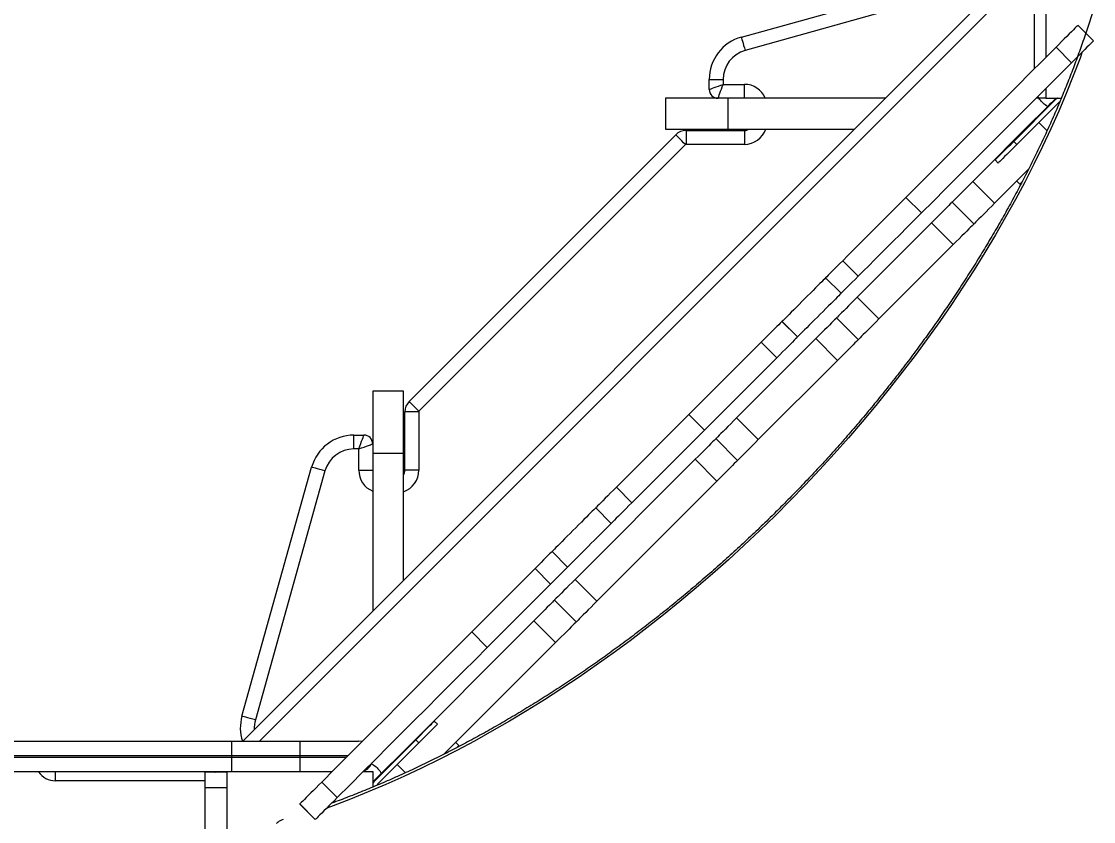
# Model space of a CAD drawing. Header units: millimetres. Extents: x -6332 to 8932, y -6739 to 7096.
# Drawn here: x -2997 to -2264, y 806 to 1353 of the extents above; entities that cross this region are included whole.
import ezdxf

# ---------------------------------------------------------------- set-up
doc = ezdxf.new("R2010")
doc.units = ezdxf.units.MM
for name, color, linetype in [('DIKOM_ОБЪЕКТ', 7, 'Continuous'), ('DIKOM_РАЗМЕР_ЗОНА', 7, 'Continuous'), ('DIKOM_РАЗМЕР_ОБЪЕКТА', 7, 'Continuous')]:
    doc.layers.add(name, color=color, linetype=linetype)
doc.styles.add('style1', font='arial.ttf', dxfattribs={"width": 0.8})
doc.dimstyles.new('1-50', dxfattribs={"dimtxt": 300, "dimasz": 200, "dimexe": 100, "dimexo": 0, "dimgap": 100, "dimtad": 1, "dimtxsty": 'style1', "dimcen": 200, "dimclrd": 7, "dimclre": 7, "dimclrt": 7, "dimadec": 1, "dimazin": 2, "dimtfac": 1, "dimtmove": 0, "dimatfit": 2, "dimfxl": 0, "dimlwd": 25, "dimlwe": 18, "dimarcsym": 0})

# ---------------------------------------------------------------- blocks, each defined once
blk = doc.blocks.new('*D9')
at = {"layer": 'Defpoints', "color": 0, "transparency": 16777216}
for p in [(777.17, 5593.97), (-4228.73, -3389.78), (7301.72, -3389.78)]:
    blk.add_point(p, dxfattribs=at)
at = {"layer": 'DIKOM_РАЗМЕР_ОБЪЕКТА', "color": 7, "lineweight": 18, "transparency": 16777216}
for p, q in [((777.17, 5593.97), (7401.72, 5593.97)), ((-4228.73, -3389.78), (7401.72, -3389.78))]:
    blk.add_line(p, q, dxfattribs=at)
at = {"layer": 'DIKOM_РАЗМЕР_ОБЪЕКТА', "color": 7, "lineweight": 25, "transparency": 16777216}
blk.add_line((7301.72, 5393.97), (7301.72, -3189.78), dxfattribs=at)
at = {"layer": 'DIKOM_РАЗМЕР_ОБЪЕКТА', "color": 7, "transparency": 16777216}
for points in [[(7268.39, 5393.97), (7335.06, 5393.97), (7301.72, 5593.97)], [(7268.39, -3189.78), (7335.06, -3189.78), (7301.72, -3389.78)]]:
    blk.add_solid(points, dxfattribs=at)
at = {"layer": 'DIKOM_РАЗМЕР_ОБЪЕКТА', "color": 7, "transparency": 16777216, "insert": (7048.55, 1153.71), "char_height": 300, "attachment_point": 5, "rotation": 90, "style": 'style1'}
blk.add_mtext('9000', dxfattribs=at)
blk = doc.blocks.new('*D10')
at = {"layer": 'Defpoints', "color": 0, "transparency": 16777216}
for p in [(4034.78, 3636.59), (-4490.85, -1960.46), (4034.78, -5533.39)]:
    blk.add_point(p, dxfattribs=at)
at = {"layer": 'DIKOM_РАЗМЕР_ОБЪЕКТА', "color": 7, "lineweight": 18, "transparency": 16777216}
for p, q in [((4034.78, 3636.59), (4034.78, -5633.39)), ((-4490.85, -1960.46), (-4490.85, -5633.39))]:
    blk.add_line(p, q, dxfattribs=at)
at = {"layer": 'DIKOM_РАЗМЕР_ОБЪЕКТА', "color": 7, "lineweight": 25, "transparency": 16777216}
blk.add_line((-4290.85, -5533.39), (3834.78, -5533.39), dxfattribs=at)
at = {"layer": 'DIKOM_РАЗМЕР_ОБЪЕКТА', "color": 7, "transparency": 16777216}
for points in [[(-4290.85, -5500.05), (-4290.85, -5566.72), (-4490.85, -5533.39)], [(3834.78, -5500.05), (3834.78, -5566.72), (4034.78, -5533.39)]]:
    blk.add_solid(points, dxfattribs=at)
at = {"layer": 'DIKOM_РАЗМЕР_ОБЪЕКТА', "color": 7, "transparency": 16777216, "insert": (308.03, -5280.21), "char_height": 300, "attachment_point": 5, "style": 'style1'}
blk.add_mtext('8500', dxfattribs=at)
blk = doc.blocks.new('*D11')
at = {"layer": 'Defpoints', "color": 0, "transparency": 16777216}
for p in [(1114.35, 7096.35), (-4349.59, -4627.34), (8831.76, -4627.34)]:
    blk.add_point(p, dxfattribs=at)
at = {"layer": 'DIKOM_РАЗМЕР_ЗОНА', "color": 7, "lineweight": 18, "transparency": 16777216}
for p, q in [((1114.35, 7096.35), (8931.76, 7096.35)), ((-4349.59, -4627.34), (8931.76, -4627.34))]:
    blk.add_line(p, q, dxfattribs=at)
at = {"layer": 'DIKOM_РАЗМЕР_ЗОНА', "color": 7, "lineweight": 25, "transparency": 16777216}
blk.add_line((8831.76, 6896.35), (8831.76, -4427.34), dxfattribs=at)
at = {"layer": 'DIKOM_РАЗМЕР_ЗОНА', "color": 7, "transparency": 16777216}
for points in [[(8798.42, 6896.35), (8865.09, 6896.35), (8831.76, 7096.35)], [(8798.42, -4427.34), (8865.09, -4427.34), (8831.76, -4627.34)]]:
    blk.add_solid(points, dxfattribs=at)
at = {"layer": 'DIKOM_РАЗМЕР_ЗОНА', "color": 7, "transparency": 16777216, "insert": (8578.59, 1308.2), "char_height": 300, "attachment_point": 5, "rotation": 90, "style": 'style1'}
blk.add_mtext('11750', dxfattribs=at)
blk = doc.blocks.new('*D12')
at = {"layer": 'Defpoints', "color": 0, "transparency": 16777216}
for p in [(6134.38, 3354.85), (-6332, -2644.93), (6134.38, -6639)]:
    blk.add_point(p, dxfattribs=at)
at = {"layer": 'DIKOM_РАЗМЕР_ЗОНА', "color": 7, "lineweight": 18, "transparency": 16777216}
for p, q in [((6134.38, 3354.85), (6134.38, -6739)), ((-6332, -2644.93), (-6332, -6739))]:
    blk.add_line(p, q, dxfattribs=at)
at = {"layer": 'DIKOM_РАЗМЕР_ЗОНА', "color": 7, "lineweight": 25, "transparency": 16777216}
blk.add_line((-6132, -6639), (5934.38, -6639), dxfattribs=at)
at = {"layer": 'DIKOM_РАЗМЕР_ЗОНА', "color": 7, "transparency": 16777216}
for points in [[(-6132, -6605.67), (-6132, -6672.33), (-6332, -6639)], [(5934.38, -6605.67), (5934.38, -6672.33), (6134.38, -6639)]]:
    blk.add_solid(points, dxfattribs=at)
at = {"layer": 'DIKOM_РАЗМЕР_ЗОНА', "color": 7, "transparency": 16777216, "insert": (-98.81, -6385.83), "char_height": 300, "attachment_point": 5, "style": 'style1'}
blk.add_mtext('12500', dxfattribs=at)

msp = doc.modelspace()

# ---------------------------------------------------------------- linework, layer by layer
at = {"layer": 'DIKOM_ОБЪЕКТ', "color": 7, "linetype": 'Continuous', "lineweight": 15}
for p, q in [((-2296.564, 1400.087), (-2296.564, 1327.991)), ((-2313.4, 1392.909), (-2845.222, 861.087)), ((-2307.743, 1387.252), (-2833.908, 861.087)), ((-2504.653, 1341.822), (-2334.653, 1389.422)), ((-2304.328, 1320.227), (-2304.328, 1385.838)), ((-2332.092, 1380.274), (-2502.092, 1332.674)), ((-2275.812, 1348.743), (-2276.689, 1347.867)), ((-2275.174, 1349.381), (-2275.812, 1348.743)), ((-2274.786, 1349.769), (-2275.174, 1349.381)), ((-2274.655, 1349.9), (-2274.786, 1349.769)), ((-2274.638, 1349.916), (-2274.655, 1349.9)), ((-2264.049, 1339.293), (-2274.655, 1349.9)), ((-2269.277, 1344.556), (-2274.638, 1349.916)), ((-2504.653, 1341.822), (-2504.604, 1341.646)), ((-2504.604, 1341.646), (-2504.458, 1341.126)), ((-2504.458, 1341.126), (-2504.222, 1340.28)), ((-2282.2, 1342.355), (-2283.952, 1340.602)), ((-2280.569, 1343.986), (-2282.2, 1342.355)), ((-2279.089, 1345.466), (-2280.569, 1343.986)), ((-2277.788, 1346.767), (-2279.089, 1345.466)), ((-2276.689, 1347.867), (-2277.788, 1346.767)), ((-2504.222, 1340.28), (-2503.903, 1339.142)), ((-2503.903, 1339.142), (-2503.515, 1337.756)), ((-2503.515, 1337.756), (-2503.072, 1336.175)), ((-2503.072, 1336.175), (-2502.592, 1334.458)), ((-2502.592, 1334.458), (-2502.092, 1332.674)), ((-2289.607, 1334.948), (-2298.414, 1326.141)), ((-2287.69, 1336.865), (-2289.607, 1334.948)), ((-2279.001, 1324.341), (-2289.607, 1334.948)), ((-2285.794, 1338.761), (-2287.69, 1336.865)), ((-2283.952, 1340.602), (-2285.794, 1338.761)), ((-2269.963, 1333.379), (-2271.594, 1331.748)), ((-2268.483, 1334.859), (-2269.963, 1333.379)), ((-2267.181, 1336.161), (-2268.483, 1334.859)), ((-2266.082, 1337.26), (-2267.181, 1336.161)), ((-2265.205, 1338.137), (-2266.082, 1337.26)), ((-2264.567, 1338.775), (-2265.205, 1338.137)), ((-2264.179, 1339.162), (-2264.567, 1338.775)), ((-2264.049, 1339.293), (-2264.179, 1339.162)), ((-2298.414, 1326.141), (-2307.198, 1317.357)), ((-2277.084, 1326.258), (-2279.001, 1324.341)), ((-2273.227, 1327.42), (-2277.814, 1315.379)), ((-2275.187, 1328.155), (-2277.084, 1326.258)), ((-2273.346, 1329.996), (-2275.187, 1328.155)), ((-2271.594, 1331.748), (-2273.346, 1329.996)), ((-2271.67, 1331.672), (-2273.227, 1327.42)), ((-2279.001, 1324.341), (-2287.807, 1315.535)), ((-2526.564, 1306.087), (-2526.564, 1312.933)), ((-2526.564, 1312.933), (-2517.064, 1312.933)), ((-2517.064, 1312.933), (-2517.064, 1309.587)), ((-2307.198, 1317.357), (-2315.953, 1308.602)), ((-2287.807, 1315.535), (-2296.592, 1306.75)), ((-2277.814, 1315.379), (-2282.674, 1303.315)), ((-2526.564, 1306.087), (-2526.42, 1306.14)), ((-2526.42, 1306.14), (-2525.992, 1306.298)), ((-2525.992, 1306.298), (-2525.292, 1306.556)), ((-2525.292, 1306.556), (-2524.342, 1306.906)), ((-2524.342, 1306.906), (-2523.171, 1307.337)), ((-2523.171, 1307.337), (-2521.814, 1307.837)), ((-2521.814, 1307.837), (-2520.314, 1308.39)), ((-2520.314, 1308.39), (-2518.714, 1308.979)), ((-2519.314, 1303.48), (-2518.814, 1304.837)), ((-2518.814, 1304.837), (-2518.262, 1306.337)), ((-2518.714, 1308.979), (-2517.064, 1309.587)), ((-2518.262, 1306.337), (-2517.672, 1307.937)), ((-2517.672, 1307.937), (-2517.064, 1309.587)), ((-2517.064, 1309.587), (-2502.565, 1309.587)), ((-2502.565, 1300.087), (-2502.565, 1309.587)), ((-2315.953, 1308.602), (-2324.671, 1299.884)), ((-2296.592, 1306.75), (-2305.347, 1297.995)), ((-2296.564, 1306.777), (-2296.564, 1300.087)), ((-2556.564, 1300.087), (-2556.564, 1279.087)), ((-2513.88, 1300.087), (-2556.564, 1300.087)), ((-2520.565, 1300.087), (-2520.511, 1300.231)), ((-2520.511, 1300.231), (-2520.353, 1300.66)), ((-2520.353, 1300.66), (-2520.096, 1301.36)), ((-2520.096, 1301.36), (-2519.746, 1302.31)), ((-2519.746, 1302.31), (-2519.314, 1303.48)), ((-2513.88, 1300.087), (-2513.88, 1279.087)), ((-2406.222, 1300.087), (-2513.88, 1300.087)), ((-2324.671, 1299.884), (-2333.344, 1291.211)), ((-2290.319, 1298.881), (-2318.553, 1270.647)), ((-2316.432, 1268.526), (-2288.198, 1296.759)), ((-2305.347, 1297.995), (-2314.064, 1289.278)), ((-2296.564, 1300.087), (-2303.255, 1300.087)), ((-2296.564, 1300.087), (-2286.025, 1300.087)), ((-2293.096, 1296.63), (-2291.886, 1297.841)), ((-2291.886, 1297.841), (-2290.918, 1298.808)), ((-2290.918, 1298.808), (-2290.213, 1299.513)), ((-2290.183, 1299.017), (-2290.319, 1298.881)), ((-2290.213, 1299.513), (-2289.784, 1299.943)), ((-2289.784, 1299.943), (-2289.64, 1300.087)), ((-2289.64, 1300.087), (-2289.283, 1299.73)), ((-2282.674, 1303.315), (-2287.804, 1291.235)), ((-2333.344, 1291.211), (-2341.965, 1282.59)), ((-2301.775, 1287.952), (-2299.803, 1289.924)), ((-2299.803, 1289.924), (-2297.911, 1291.815)), ((-2297.911, 1291.815), (-2296.139, 1293.587)), ((-2296.139, 1293.587), (-2294.523, 1295.203)), ((-2294.523, 1295.203), (-2293.096, 1296.63)), ((-2287.804, 1291.235), (-2293.2, 1279.145)), ((-2341.965, 1282.59), (-2350.526, 1274.029)), ((-2303.788, 1285.938), (-2346.426, 1243.3)), ((-2314.064, 1289.278), (-2322.737, 1280.605)), ((-2303.788, 1285.938), (-2301.775, 1287.952)), ((-2303.525, 1285.675), (-2303.788, 1285.938)), ((-2295.739, 1277.889), (-2301.404, 1283.554)), ((-2731.639, 1093.042), (-2549.493, 1275.158)), ((-2556.564, 1279.087), (-2513.88, 1279.087)), ((-2549.364, 1275.029), (-2549.493, 1275.158)), ((-2548.982, 1274.647), (-2549.364, 1275.029)), ((-2542.423, 1278.087), (-2502.565, 1278.087)), ((-2542.423, 1278.087), (-2542.423, 1268.587)), ((-2513.88, 1279.087), (-2427.222, 1279.087)), ((-2502.565, 1278.087), (-2502.565, 1268.587)), ((-2322.737, 1280.605), (-2331.358, 1271.984)), ((-2293.2, 1279.145), (-2298.86, 1267.053)), ((-2542.776, 1268.44), (-2724.922, 1086.325)), ((-2548.361, 1274.026), (-2548.982, 1274.647)), ((-2547.526, 1273.191), (-2548.361, 1274.026)), ((-2546.508, 1272.172), (-2547.526, 1273.191)), ((-2545.347, 1271.011), (-2546.508, 1272.172)), ((-2544.087, 1269.751), (-2545.347, 1271.011)), ((-2542.776, 1268.44), (-2544.087, 1269.751)), ((-2502.565, 1268.587), (-2542.423, 1268.587)), ((-2350.526, 1274.029), (-2359.021, 1265.534)), ((-2331.358, 1271.984), (-2339.92, 1263.422)), ((-2322.136, 1267.064), (-2320.363, 1268.836)), ((-2320.363, 1268.836), (-2318.553, 1270.647)), ((-2318.553, 1270.647), (-2316.432, 1268.526)), ((-2316.432, 1268.526), (-2318.242, 1266.715)), ((-2359.021, 1265.534), (-2367.442, 1257.113)), ((-2339.92, 1263.422), (-2348.415, 1254.927)), ((-2329.229, 1259.971), (-2328.148, 1261.051)), ((-2328.148, 1261.051), (-2326.871, 1262.329)), ((-2326.871, 1262.329), (-2325.423, 1263.776)), ((-2324.75, 1260.207), (-2326.027, 1258.93)), ((-2325.423, 1263.776), (-2323.834, 1265.366)), ((-2323.302, 1261.655), (-2324.75, 1260.207)), ((-2323.834, 1265.366), (-2322.136, 1267.064)), ((-2321.713, 1263.244), (-2323.302, 1261.655)), ((-2320.015, 1264.942), (-2321.713, 1263.244)), ((-2318.242, 1266.715), (-2320.015, 1264.942)), ((-2298.86, 1267.053), (-2304.78, 1254.966)), ((-2367.442, 1257.113), (-2375.782, 1248.773)), ((-2348.415, 1254.927), (-2356.836, 1246.506)), ((-2331.213, 1257.987), (-2331.093, 1258.107)), ((-2331.213, 1257.987), (-2329.091, 1255.866)), ((-2331.093, 1258.107), (-2330.716, 1258.483)), ((-2330.716, 1258.483), (-2330.091, 1259.109)), ((-2330.091, 1259.109), (-2329.229, 1259.971)), ((-2328.971, 1255.986), (-2329.091, 1255.866)), ((-2328.595, 1256.362), (-2328.971, 1255.986)), ((-2327.969, 1256.988), (-2328.595, 1256.362)), ((-2327.108, 1257.849), (-2327.969, 1256.988)), ((-2326.027, 1258.93), (-2327.108, 1257.849)), ((-2304.78, 1254.966), (-2310.956, 1242.893)), ((-2375.782, 1248.773), (-2384.034, 1240.521)), ((-2356.836, 1246.506), (-2365.175, 1238.166)), ((-2308.398, 1251.63), (-2331.577, 1228.451)), ((-2384.034, 1240.521), (-2392.19, 1232.365)), ((-2365.175, 1238.166), (-2373.427, 1229.914)), ((-2350.41, 1239.317), (-2352.3, 1237.426)), ((-2348.439, 1241.288), (-2350.41, 1239.317)), ((-2346.426, 1243.3), (-2348.439, 1241.288)), ((-2331.577, 1228.451), (-2346.426, 1243.3)), ((-2310.956, 1242.893), (-2317.386, 1230.839)), ((-2316.51, 1243.518), (-2314.388, 1241.397)), ((-2314.257, 1241.528), (-2314.388, 1241.397)), ((-2313.87, 1241.916), (-2314.257, 1241.528)), ((-2313.233, 1242.552), (-2313.87, 1241.916)), ((-2312.881, 1242.905), (-2313.233, 1242.552)), ((-2392.19, 1232.365), (-2397.198, 1227.357)), ((-2381.584, 1221.758), (-2392.19, 1232.365)), ((-2358.321, 1231.405), (-2359.288, 1230.438)), ((-2357.112, 1232.614), (-2358.321, 1231.405)), ((-2355.686, 1234.041), (-2357.112, 1232.614)), ((-2354.071, 1235.655), (-2355.686, 1234.041)), ((-2352.3, 1237.426), (-2354.071, 1235.655)), ((-2317.386, 1230.839), (-2324.064, 1218.812)), ((-2397.198, 1227.357), (-2402.083, 1222.472)), ((-2373.427, 1229.914), (-2381.584, 1221.758)), ((-2365.442, 1224.285), (-2367.057, 1222.67)), ((-2364.015, 1225.711), (-2365.442, 1224.285)), ((-2362.806, 1226.92), (-2364.015, 1225.711)), ((-2361.84, 1227.887), (-2362.806, 1226.92)), ((-2361.135, 1228.591), (-2361.84, 1227.887)), ((-2360.707, 1229.02), (-2361.135, 1228.591)), ((-2360.566, 1229.161), (-2360.707, 1229.02)), ((-2360.422, 1229.305), (-2360.566, 1229.161)), ((-2345.716, 1214.312), (-2360.566, 1229.161)), ((-2359.993, 1229.734), (-2360.422, 1229.305)), ((-2359.288, 1230.438), (-2359.993, 1229.734)), ((-2335.561, 1224.467), (-2337.451, 1222.577)), ((-2333.589, 1226.439), (-2335.561, 1224.467)), ((-2331.577, 1228.451), (-2333.589, 1226.439)), ((-2406.835, 1217.72), (-2411.441, 1213.114)), ((-2402.083, 1222.472), (-2406.835, 1217.72)), ((-2386.591, 1216.751), (-2391.476, 1211.865)), ((-2381.584, 1221.758), (-2386.591, 1216.751)), ((-2372.69, 1217.036), (-2374.703, 1215.024)), ((-2370.718, 1219.008), (-2372.69, 1217.036)), ((-2368.828, 1220.899), (-2370.718, 1219.008)), ((-2367.057, 1222.67), (-2368.828, 1220.899)), ((-2343.472, 1216.556), (-2344.439, 1215.589)), ((-2342.263, 1217.765), (-2343.472, 1216.556)), ((-2340.837, 1219.191), (-2342.263, 1217.765)), ((-2339.222, 1220.806), (-2340.837, 1219.191)), ((-2337.451, 1222.577), (-2339.222, 1220.806)), ((-2324.064, 1218.812), (-2330.987, 1206.819)), ((-2374.703, 1215.024), (-2425.452, 1164.275)), ((-2411.441, 1213.114), (-2415.89, 1208.665)), ((-2391.476, 1211.865), (-2396.228, 1207.114)), ((-2359.853, 1200.174), (-2374.703, 1215.024)), ((-2350.593, 1209.436), (-2352.208, 1207.82)), ((-2349.166, 1210.862), (-2350.593, 1209.436)), ((-2347.957, 1212.071), (-2349.166, 1210.862)), ((-2346.99, 1213.038), (-2347.957, 1212.071)), ((-2346.286, 1213.742), (-2346.99, 1213.038)), ((-2345.857, 1214.17), (-2346.286, 1213.742)), ((-2345.716, 1214.312), (-2345.857, 1214.17)), ((-2345.572, 1214.456), (-2345.716, 1214.312)), ((-2345.144, 1214.884), (-2345.572, 1214.456)), ((-2344.439, 1215.589), (-2345.144, 1214.884)), ((-2420.171, 1204.384), (-2424.273, 1200.282)), ((-2415.89, 1208.665), (-2420.171, 1204.384)), ((-2400.834, 1202.508), (-2405.283, 1198.059)), ((-2396.228, 1207.114), (-2400.834, 1202.508)), ((-2357.841, 1202.187), (-2359.853, 1200.174)), ((-2355.869, 1204.159), (-2357.841, 1202.187)), ((-2353.979, 1206.049), (-2355.869, 1204.159)), ((-2352.208, 1207.82), (-2353.979, 1206.049)), ((-2330.987, 1206.819), (-2338.151, 1194.868)), ((-2428.186, 1196.369), (-2431.9, 1192.655)), ((-2424.273, 1200.282), (-2428.186, 1196.369)), ((-2359.853, 1200.174), (-2410.602, 1149.426)), ((-2405.283, 1198.059), (-2409.564, 1193.778)), ((-2338.151, 1194.868), (-2345.551, 1182.965)), ((-2437.555, 1186.999), (-2439.518, 1185.037)), ((-2435.407, 1189.148), (-2437.555, 1186.999)), ((-2431.9, 1192.655), (-2435.407, 1189.148)), ((-2424.8, 1178.542), (-2435.407, 1189.148)), ((-2413.666, 1189.675), (-2417.579, 1185.762)), ((-2409.564, 1193.778), (-2413.666, 1189.675)), ((-2444.224, 1180.331), (-2445.381, 1179.174)), ((-2442.858, 1181.697), (-2444.224, 1180.331)), ((-2441.287, 1183.268), (-2442.858, 1181.697)), ((-2439.518, 1185.037), (-2441.287, 1183.268)), ((-2421.294, 1182.048), (-2424.8, 1178.542)), ((-2417.579, 1185.762), (-2421.294, 1182.048)), ((-2345.551, 1182.965), (-2353.184, 1171.118)), ((-2452.36, 1172.195), (-2453.937, 1170.618)), ((-2450.945, 1173.609), (-2452.36, 1172.195)), ((-2449.719, 1174.836), (-2450.945, 1173.609)), ((-2448.701, 1175.854), (-2449.719, 1174.836)), ((-2447.909, 1176.646), (-2448.701, 1175.854)), ((-2447.357, 1177.198), (-2447.909, 1176.646)), ((-2447.053, 1177.502), (-2447.357, 1177.198)), ((-2446.325, 1178.23), (-2447.053, 1177.502)), ((-2436.447, 1166.895), (-2447.053, 1177.502)), ((-2445.381, 1179.174), (-2446.325, 1178.23)), ((-2430.681, 1172.661), (-2432.251, 1171.091)), ((-2428.911, 1174.43), (-2430.681, 1172.661)), ((-2426.949, 1176.393), (-2428.911, 1174.43)), ((-2424.8, 1178.542), (-2426.949, 1176.393)), ((-2459.37, 1165.185), (-2461.311, 1163.244)), ((-2457.472, 1167.082), (-2459.37, 1165.185)), ((-2455.651, 1168.904), (-2457.472, 1167.082)), ((-2453.937, 1170.618), (-2455.651, 1168.904)), ((-2438.095, 1165.247), (-2439.112, 1164.229)), ((-2437.303, 1166.039), (-2438.095, 1165.247)), ((-2436.75, 1166.592), (-2437.303, 1166.039)), ((-2436.447, 1166.895), (-2436.75, 1166.592)), ((-2435.719, 1167.623), (-2436.447, 1166.895)), ((-2434.774, 1168.567), (-2435.719, 1167.623)), ((-2433.617, 1169.725), (-2434.774, 1168.567)), ((-2432.251, 1171.091), (-2433.617, 1169.725)), ((-2353.184, 1171.118), (-2361.044, 1159.335)), ((-2465.192, 1159.363), (-2467.065, 1157.489)), ((-2463.263, 1161.292), (-2465.192, 1159.363)), ((-2461.311, 1163.244), (-2463.263, 1161.292)), ((-2445.045, 1158.297), (-2446.866, 1156.476)), ((-2443.33, 1160.011), (-2445.045, 1158.297)), ((-2441.753, 1161.589), (-2443.33, 1160.011)), ((-2440.339, 1163.003), (-2441.753, 1161.589)), ((-2439.112, 1164.229), (-2440.339, 1163.003)), ((-2431.327, 1158.4), (-2433.098, 1156.628)), ((-2429.436, 1160.29), (-2431.327, 1158.4)), ((-2427.464, 1162.262), (-2429.436, 1160.29)), ((-2425.452, 1164.275), (-2427.464, 1162.262)), ((-2410.602, 1149.426), (-2425.452, 1164.275)), ((-2361.044, 1159.335), (-2369.126, 1147.621)), ((-2473.387, 1151.167), (-2474.54, 1150.015)), ((-2472.039, 1152.515), (-2473.387, 1151.167)), ((-2470.519, 1154.037), (-2472.039, 1152.515)), ((-2468.851, 1155.704), (-2470.519, 1154.037)), ((-2467.065, 1157.489), (-2468.851, 1155.704)), ((-2452.656, 1150.685), (-2454.585, 1148.757)), ((-2450.705, 1152.637), (-2452.656, 1150.685)), ((-2448.763, 1154.578), (-2450.705, 1152.637)), ((-2446.866, 1156.476), (-2448.763, 1154.578)), ((-2439.453, 1150.273), (-2439.597, 1150.129)), ((-2439.024, 1150.703), (-2439.453, 1150.273)), ((-2438.318, 1151.409), (-2439.024, 1150.703)), ((-2437.35, 1152.376), (-2438.318, 1151.409)), ((-2436.141, 1153.585), (-2437.35, 1152.376)), ((-2434.714, 1155.013), (-2436.141, 1153.585)), ((-2433.098, 1156.628), (-2434.714, 1155.013)), ((-2480.33, 1144.225), (-2481.757, 1142.798)), ((-2479.12, 1145.435), (-2480.33, 1144.225)), ((-2478.153, 1146.402), (-2479.12, 1145.435)), ((-2477.447, 1147.108), (-2478.153, 1146.402)), ((-2477.018, 1147.537), (-2477.447, 1147.108)), ((-2476.873, 1147.682), (-2477.018, 1147.537)), ((-2476.856, 1147.699), (-2476.873, 1147.682)), ((-2466.267, 1137.075), (-2476.873, 1147.682)), ((-2476.645, 1147.91), (-2476.856, 1147.699)), ((-2466.249, 1137.092), (-2476.856, 1147.699)), ((-2476.183, 1148.372), (-2476.645, 1147.91)), ((-2475.477, 1149.078), (-2476.183, 1148.372)), ((-2474.54, 1150.015), (-2475.477, 1149.078)), ((-2459.912, 1143.43), (-2461.433, 1141.909)), ((-2458.244, 1145.097), (-2459.912, 1143.43)), ((-2456.459, 1146.883), (-2458.244, 1145.097)), ((-2454.585, 1148.757), (-2456.459, 1146.883)), ((-2446.107, 1143.62), (-2447.878, 1141.849)), ((-2444.491, 1145.235), (-2446.107, 1143.62)), ((-2443.064, 1146.662), (-2444.491, 1145.235)), ((-2441.854, 1147.872), (-2443.064, 1146.662)), ((-2440.887, 1148.84), (-2441.854, 1147.872)), ((-2440.181, 1149.545), (-2440.887, 1148.84)), ((-2439.752, 1149.975), (-2440.181, 1149.545)), ((-2439.607, 1150.12), (-2439.752, 1149.975)), ((-2439.597, 1150.129), (-2439.607, 1150.12)), ((-2424.758, 1135.271), (-2439.607, 1150.12)), ((-2424.748, 1135.28), (-2439.597, 1150.129)), ((-2416.478, 1143.55), (-2418.249, 1141.779)), ((-2414.587, 1145.441), (-2416.478, 1143.55)), ((-2412.615, 1147.413), (-2414.587, 1145.441)), ((-2410.602, 1149.426), (-2412.615, 1147.413)), ((-2369.126, 1147.621), (-2377.427, 1135.984)), ((-2453.752, 1135.974), (-2507.907, 1081.82)), ((-2487.034, 1137.52), (-2489.006, 1135.549)), ((-2485.144, 1139.411), (-2487.034, 1137.52)), ((-2483.372, 1141.182), (-2485.144, 1139.411)), ((-2481.757, 1142.798), (-2483.372, 1141.182)), ((-2467.546, 1135.796), (-2468.514, 1134.828)), ((-2466.84, 1136.501), (-2467.546, 1135.796)), ((-2466.411, 1136.931), (-2466.84, 1136.501)), ((-2466.267, 1137.075), (-2466.411, 1136.931)), ((-2466.249, 1137.092), (-2466.267, 1137.075)), ((-2466.038, 1137.303), (-2466.249, 1137.092)), ((-2465.576, 1137.765), (-2466.038, 1137.303)), ((-2464.87, 1138.471), (-2465.576, 1137.765)), ((-2463.933, 1139.409), (-2464.87, 1138.471)), ((-2462.781, 1140.561), (-2463.933, 1139.409)), ((-2461.433, 1141.909), (-2462.781, 1140.561)), ((-2451.74, 1137.987), (-2453.752, 1135.974)), ((-2438.903, 1121.125), (-2453.752, 1135.974)), ((-2449.768, 1139.958), (-2451.74, 1137.987)), ((-2447.878, 1141.849), (-2449.768, 1139.958)), ((-2424.174, 1135.854), (-2424.604, 1135.424)), ((-2423.469, 1136.559), (-2424.174, 1135.854)), ((-2422.501, 1137.527), (-2423.469, 1136.559)), ((-2421.292, 1138.736), (-2422.501, 1137.527)), ((-2419.864, 1140.163), (-2421.292, 1138.736)), ((-2418.249, 1141.779), (-2419.864, 1140.163)), ((-2377.427, 1135.984), (-2385.94, 1124.431)), ((-2491.019, 1133.536), (-2540.516, 1084.039)), ((-2489.006, 1135.549), (-2491.019, 1133.536)), ((-2480.412, 1122.93), (-2491.019, 1133.536)), ((-2474.537, 1128.805), (-2476.428, 1126.914)), ((-2472.766, 1130.576), (-2474.537, 1128.805)), ((-2471.15, 1132.192), (-2472.766, 1130.576)), ((-2469.723, 1133.618), (-2471.15, 1132.192)), ((-2468.514, 1134.828), (-2469.723, 1133.618)), ((-2431.257, 1128.77), (-2433.028, 1126.999)), ((-2429.642, 1130.386), (-2431.257, 1128.77)), ((-2428.215, 1131.813), (-2429.642, 1130.386)), ((-2427.005, 1133.023), (-2428.215, 1131.813)), ((-2426.038, 1133.99), (-2427.005, 1133.023)), ((-2425.332, 1134.696), (-2426.038, 1133.99)), ((-2424.902, 1135.126), (-2425.332, 1134.696)), ((-2424.758, 1135.271), (-2424.902, 1135.126)), ((-2424.748, 1135.28), (-2424.758, 1135.271)), ((-2424.604, 1135.424), (-2424.748, 1135.28)), ((-2480.412, 1122.93), (-2529.91, 1073.432)), ((-2438.903, 1121.125), (-2493.057, 1066.97)), ((-2478.4, 1124.942), (-2480.412, 1122.93)), ((-2476.428, 1126.914), (-2478.4, 1124.942)), ((-2436.891, 1123.138), (-2438.903, 1121.125)), ((-2434.919, 1125.109), (-2436.891, 1123.138)), ((-2433.028, 1126.999), (-2434.919, 1125.109)), ((-2385.94, 1124.431), (-2394.662, 1112.969)), ((-2394.662, 1112.969), (-2403.586, 1101.605)), ((-2735.568, 1100.088), (-2756.568, 1100.088)), ((-2756.568, 1100.088), (-2756.568, 1057.403)), ((-2735.568, 1057.403), (-2735.568, 1100.088)), ((-2403.586, 1101.605), (-2412.707, 1090.345)), ((-2731.509, 1092.914), (-2731.639, 1093.042)), ((-2731.127, 1092.531), (-2731.509, 1092.914)), ((-2730.507, 1091.91), (-2731.127, 1092.531)), ((-2729.671, 1091.075), (-2730.507, 1091.91)), ((-2725.068, 1085.971), (-2734.568, 1085.971)), ((-2734.568, 1046.087), (-2734.568, 1085.971)), ((-2728.653, 1090.057), (-2729.671, 1091.075)), ((-2727.492, 1088.895), (-2728.653, 1090.057)), ((-2726.232, 1087.635), (-2727.492, 1088.895)), ((-2724.922, 1086.325), (-2726.232, 1087.635)), ((-2725.068, 1085.971), (-2725.068, 1046.087)), ((-2412.707, 1090.345), (-2422.019, 1079.197)), ((-2540.516, 1084.039), (-2590.014, 1034.541)), ((-2529.91, 1073.432), (-2540.516, 1084.039)), ((-2511.89, 1077.836), (-2513.78, 1075.946)), ((-2509.919, 1079.807), (-2511.89, 1077.836)), ((-2507.907, 1081.82), (-2509.919, 1079.807)), ((-2493.057, 1066.97), (-2507.907, 1081.82)), ((-2422.019, 1079.197), (-2431.518, 1068.167)), ((-2769.414, 1060.587), (-2769.414, 1070.087)), ((-2769.414, 1070.087), (-2762.568, 1070.087)), ((-2762.834, 1069.364), (-2762.635, 1069.905)), ((-2762.635, 1069.905), (-2762.568, 1070.087)), ((-2529.91, 1073.432), (-2579.407, 1023.934)), ((-2519.801, 1069.926), (-2520.768, 1068.959)), ((-2518.592, 1071.135), (-2519.801, 1069.926)), ((-2517.165, 1072.561), (-2518.592, 1071.135)), ((-2515.551, 1074.176), (-2517.165, 1072.561)), ((-2513.78, 1075.946), (-2515.551, 1074.176)), ((-2766.068, 1060.587), (-2765.385, 1062.441)), ((-2765.385, 1062.441), (-2764.729, 1064.223)), ((-2764.729, 1064.223), (-2764.124, 1065.866)), ((-2764.124, 1065.866), (-2763.593, 1067.305)), ((-2763.593, 1067.305), (-2763.158, 1068.486)), ((-2763.158, 1068.486), (-2762.834, 1069.364)), ((-2762.433, 1061.927), (-2760.79, 1062.532)), ((-2760.79, 1062.532), (-2759.351, 1063.062)), ((-2759.351, 1063.062), (-2758.169, 1063.498)), ((-2758.169, 1063.498), (-2757.291, 1063.821)), ((-2757.291, 1063.821), (-2756.751, 1064.02)), ((-2756.751, 1064.02), (-2756.568, 1064.087)), ((-2526.925, 1062.801), (-2528.54, 1061.187)), ((-2525.499, 1064.228), (-2526.925, 1062.801)), ((-2524.29, 1065.436), (-2525.499, 1064.228)), ((-2523.323, 1066.403), (-2524.29, 1065.436)), ((-2522.618, 1067.109), (-2523.323, 1066.403)), ((-2522.189, 1067.537), (-2522.618, 1067.109)), ((-2522.046, 1067.68), (-2522.189, 1067.537)), ((-2521.902, 1067.824), (-2522.046, 1067.68)), ((-2507.197, 1052.831), (-2522.046, 1067.68)), ((-2521.473, 1068.254), (-2521.902, 1067.824)), ((-2520.768, 1068.959), (-2521.473, 1068.254)), ((-2497.041, 1062.987), (-2498.931, 1061.097)), ((-2495.07, 1064.958), (-2497.041, 1062.987)), ((-2493.057, 1066.97), (-2495.07, 1064.958)), ((-2431.518, 1068.167), (-2441.198, 1057.262)), ((-2766.068, 1060.587), (-2769.414, 1060.587)), ((-2766.068, 1060.587), (-2764.215, 1061.27)), ((-2766.068, 1046.087), (-2766.068, 1060.587)), ((-2764.215, 1061.27), (-2762.433, 1061.927)), ((-2735.568, 1057.403), (-2756.568, 1057.403)), ((-2756.568, 1057.403), (-2756.568, 949.74)), ((-2735.568, 970.74), (-2735.568, 1057.403)), ((-2534.171, 1055.555), (-2536.183, 1053.543)), ((-2532.2, 1057.527), (-2534.171, 1055.555)), ((-2530.31, 1059.416), (-2532.2, 1057.527)), ((-2528.54, 1061.187), (-2530.31, 1059.416)), ((-2504.951, 1055.077), (-2505.918, 1054.11)), ((-2503.743, 1056.285), (-2504.951, 1055.077)), ((-2502.316, 1057.712), (-2503.743, 1056.285)), ((-2500.701, 1059.327), (-2502.316, 1057.712)), ((-2498.931, 1061.097), (-2500.701, 1059.327)), ((-2441.198, 1057.262), (-2451.052, 1046.487)), ((-2845.903, 878.176), (-2798.303, 1048.176)), ((-2798.127, 1048.127), (-2798.303, 1048.176)), ((-2797.607, 1047.981), (-2798.127, 1048.127)), ((-2796.761, 1047.745), (-2797.607, 1047.981)), ((-2795.624, 1047.426), (-2796.761, 1047.745)), ((-2536.183, 1053.543), (-2618.225, 971.501)), ((-2521.334, 1038.694), (-2536.183, 1053.543)), ((-2512.076, 1047.952), (-2513.69, 1046.338)), ((-2510.649, 1049.378), (-2512.076, 1047.952)), ((-2509.441, 1050.587), (-2510.649, 1049.378)), ((-2508.474, 1051.554), (-2509.441, 1050.587)), ((-2507.769, 1052.259), (-2508.474, 1051.554)), ((-2507.34, 1052.688), (-2507.769, 1052.259)), ((-2507.197, 1052.831), (-2507.34, 1052.688)), ((-2507.053, 1052.975), (-2507.197, 1052.831)), ((-2506.623, 1053.404), (-2507.053, 1052.975)), ((-2505.918, 1054.11), (-2506.623, 1053.404)), ((-2789.155, 1045.615), (-2836.755, 875.615)), ((-2794.237, 1047.038), (-2795.624, 1047.426)), ((-2792.656, 1046.595), (-2794.237, 1047.038)), ((-2790.94, 1046.114), (-2792.656, 1046.595)), ((-2789.155, 1045.615), (-2790.94, 1046.114)), ((-2766.068, 1046.087), (-2756.568, 1046.087)), ((-2725.068, 1046.087), (-2734.568, 1046.087)), ((-2519.322, 1040.706), (-2521.334, 1038.694)), ((-2517.351, 1042.677), (-2519.322, 1040.706)), ((-2515.461, 1044.567), (-2517.351, 1042.677)), ((-2513.69, 1046.338), (-2515.461, 1044.567)), ((-2451.052, 1046.487), (-2461.074, 1035.851)), ((-2521.334, 1038.694), (-2603.376, 956.652)), ((-2590.014, 1034.541), (-2592.026, 1032.528)), ((-2579.407, 1023.934), (-2590.014, 1034.541)), ((-2461.074, 1035.851), (-2471.26, 1025.358)), ((-2597.66, 1026.895), (-2599.276, 1025.279)), ((-2595.889, 1028.666), (-2597.66, 1026.895)), ((-2593.998, 1030.557), (-2595.889, 1028.666)), ((-2592.026, 1032.528), (-2593.998, 1030.557)), ((-2605.556, 1018.999), (-2606.493, 1018.062)), ((-2604.85, 1019.705), (-2605.556, 1018.999)), ((-2604.388, 1020.167), (-2604.85, 1019.705)), ((-2604.177, 1020.378), (-2604.388, 1020.167)), ((-2604.159, 1020.396), (-2604.177, 1020.378)), ((-2593.57, 1009.772), (-2604.177, 1020.378)), ((-2604.015, 1020.54), (-2604.159, 1020.396)), ((-2593.553, 1009.789), (-2604.159, 1020.396)), ((-2603.586, 1020.969), (-2604.015, 1020.54)), ((-2602.88, 1021.675), (-2603.586, 1020.969)), ((-2601.913, 1022.643), (-2602.88, 1021.675)), ((-2600.703, 1023.852), (-2601.913, 1022.643)), ((-2599.276, 1025.279), (-2600.703, 1023.852)), ((-2583.392, 1019.95), (-2585.282, 1018.059)), ((-2581.42, 1021.922), (-2583.392, 1019.95)), ((-2579.407, 1023.934), (-2581.42, 1021.922)), ((-2471.26, 1025.358), (-2481.602, 1015.017)), ((-2612.182, 1012.373), (-2613.967, 1010.588)), ((-2610.514, 1014.041), (-2612.182, 1012.373)), ((-2608.993, 1015.562), (-2610.514, 1014.041)), ((-2607.645, 1016.91), (-2608.993, 1015.562)), ((-2606.493, 1018.062), (-2607.645, 1016.91)), ((-2592.273, 1011.068), (-2592.979, 1010.363)), ((-2591.306, 1012.036), (-2592.273, 1011.068)), ((-2590.096, 1013.246), (-2591.306, 1012.036)), ((-2588.669, 1014.673), (-2590.096, 1013.246)), ((-2587.054, 1016.288), (-2588.669, 1014.673)), ((-2585.282, 1018.059), (-2587.054, 1016.288)), ((-2481.602, 1015.017), (-2492.094, 1004.831)), ((-2619.721, 1004.833), (-2621.663, 1002.892)), ((-2617.77, 1006.785), (-2619.721, 1004.833)), ((-2615.841, 1008.714), (-2617.77, 1006.785)), ((-2613.967, 1010.588), (-2615.841, 1008.714)), ((-2598.387, 1004.955), (-2599.908, 1003.434)), ((-2597.039, 1006.303), (-2598.387, 1004.955)), ((-2595.886, 1007.455), (-2597.039, 1006.303)), ((-2594.949, 1008.393), (-2595.886, 1007.455)), ((-2594.243, 1009.099), (-2594.949, 1008.393)), ((-2593.781, 1009.561), (-2594.243, 1009.099)), ((-2593.57, 1009.772), (-2593.781, 1009.561)), ((-2593.553, 1009.789), (-2593.57, 1009.772)), ((-2593.408, 1009.934), (-2593.553, 1009.789)), ((-2592.979, 1010.363), (-2593.408, 1009.934)), ((-2492.094, 1004.831), (-2502.731, 994.808)), ((-2627.096, 997.459), (-2628.673, 995.882)), ((-2625.381, 999.174), (-2627.096, 997.459)), ((-2623.56, 1000.995), (-2625.381, 999.174)), ((-2621.663, 1002.892), (-2623.56, 1000.995)), ((-2605.234, 998.108), (-2607.163, 996.179)), ((-2603.361, 999.981), (-2605.234, 998.108)), ((-2601.575, 1001.767), (-2603.361, 999.981)), ((-2599.908, 1003.434), (-2601.575, 1001.767)), ((-2634.707, 989.848), (-2635.652, 988.904)), ((-2633.979, 990.576), (-2634.707, 989.848)), ((-2633.676, 990.879), (-2633.979, 990.576)), ((-2623.373, 979.969), (-2633.979, 990.576)), ((-2633.123, 991.432), (-2633.676, 990.879)), ((-2632.331, 992.223), (-2633.123, 991.432)), ((-2631.314, 993.241), (-2632.331, 992.223)), ((-2630.087, 994.468), (-2631.314, 993.241)), ((-2628.673, 995.882), (-2630.087, 994.468)), ((-2612.954, 990.388), (-2614.775, 988.567)), ((-2611.056, 992.286), (-2612.954, 990.388)), ((-2609.115, 994.227), (-2611.056, 992.286)), ((-2607.163, 996.179), (-2609.115, 994.227)), ((-2502.731, 994.808), (-2513.505, 984.954)), ((-2641.515, 983.04), (-2643.477, 981.078)), ((-2639.745, 984.809), (-2641.515, 983.04)), ((-2638.175, 986.38), (-2639.745, 984.809)), ((-2636.809, 987.746), (-2638.175, 986.38)), ((-2635.652, 988.904), (-2636.809, 987.746)), ((-2620.707, 982.635), (-2621.725, 981.617)), ((-2619.481, 983.861), (-2620.707, 982.635)), ((-2618.067, 985.275), (-2619.481, 983.861)), ((-2616.489, 986.853), (-2618.067, 985.275)), ((-2614.775, 988.567), (-2616.489, 986.853)), ((-2513.505, 984.954), (-2524.41, 975.275)), ((-2649.132, 975.423), (-2652.847, 971.708)), ((-2645.626, 978.929), (-2649.132, 975.423)), ((-2643.477, 981.078), (-2645.626, 978.929)), ((-2635.019, 968.322), (-2645.626, 978.929)), ((-2627.568, 975.773), (-2629.139, 974.203)), ((-2626.202, 977.14), (-2627.568, 975.773)), ((-2625.045, 978.297), (-2626.202, 977.14)), ((-2624.101, 979.241), (-2625.045, 978.297)), ((-2623.373, 979.969), (-2624.101, 979.241)), ((-2623.069, 980.273), (-2623.373, 979.969)), ((-2622.517, 980.825), (-2623.069, 980.273)), ((-2621.725, 981.617), (-2622.517, 980.825)), ((-2524.41, 975.275), (-2535.44, 965.776)), ((-2656.76, 967.795), (-2660.862, 963.693)), ((-2652.847, 971.708), (-2656.76, 967.795)), ((-2635.019, 968.322), (-2638.526, 964.816)), ((-2632.871, 970.471), (-2635.019, 968.322)), ((-2630.908, 972.434), (-2632.871, 970.471)), ((-2629.139, 974.203), (-2630.908, 972.434)), ((-2622.21, 967.516), (-2624.1, 965.626)), ((-2620.238, 969.488), (-2622.21, 967.516)), ((-2618.225, 971.501), (-2620.238, 969.488)), ((-2603.376, 956.652), (-2618.225, 971.501)), ((-2660.862, 963.693), (-2665.143, 959.412)), ((-2642.24, 961.102), (-2646.153, 957.189)), ((-2638.526, 964.816), (-2642.24, 961.102)), ((-2628.913, 960.814), (-2630.121, 959.605)), ((-2627.486, 962.24), (-2628.913, 960.814)), ((-2625.871, 963.855), (-2627.486, 962.24)), ((-2624.1, 965.626), (-2625.871, 963.855)), ((-2535.44, 965.776), (-2546.589, 956.463)), ((-2669.592, 954.963), (-2674.198, 950.357)), ((-2665.143, 959.412), (-2669.592, 954.963)), ((-2650.255, 953.086), (-2654.536, 948.806)), ((-2646.153, 957.189), (-2650.255, 953.086)), ((-2637.245, 952.481), (-2638.86, 950.867)), ((-2635.819, 953.908), (-2637.245, 952.481)), ((-2634.61, 955.116), (-2635.819, 953.908)), ((-2633.643, 956.083), (-2634.61, 955.116)), ((-2632.938, 956.788), (-2633.643, 956.083)), ((-2632.509, 957.218), (-2632.938, 956.788)), ((-2632.365, 957.361), (-2632.509, 957.218)), ((-2632.221, 957.505), (-2632.365, 957.361)), ((-2617.516, 942.512), (-2632.365, 957.361)), ((-2631.793, 957.933), (-2632.221, 957.505)), ((-2631.088, 958.638), (-2631.793, 957.933)), ((-2630.121, 959.605), (-2631.088, 958.638)), ((-2607.36, 952.667), (-2609.251, 950.777)), ((-2605.389, 954.639), (-2607.36, 952.667)), ((-2603.376, 956.652), (-2605.389, 954.639)), ((-2546.589, 956.463), (-2557.848, 947.342)), ((-2678.95, 945.605), (-2683.835, 940.72)), ((-2674.198, 950.357), (-2678.95, 945.605)), ((-2654.536, 948.806), (-2658.985, 944.356)), ((-2644.491, 945.236), (-2646.503, 943.224)), ((-2642.52, 947.207), (-2644.491, 945.236)), ((-2640.63, 949.096), (-2642.52, 947.207)), ((-2638.86, 950.867), (-2640.63, 949.096)), ((-2614.063, 945.964), (-2615.272, 944.756)), ((-2612.637, 947.391), (-2614.063, 945.964)), ((-2611.022, 949.006), (-2612.637, 947.391)), ((-2609.251, 950.777), (-2611.022, 949.006)), ((-2557.848, 947.342), (-2569.212, 938.418)), ((-2646.503, 943.224), (-2742.201, 847.526)), ((-2683.835, 940.72), (-2688.842, 935.713)), ((-2663.591, 939.75), (-2668.343, 934.999)), ((-2658.985, 944.356), (-2663.591, 939.75)), ((-2631.654, 928.374), (-2646.503, 943.224)), ((-2620.97, 939.058), (-2622.396, 937.632)), ((-2619.761, 940.267), (-2620.97, 939.058)), ((-2618.794, 941.234), (-2619.761, 940.267)), ((-2618.089, 941.939), (-2618.794, 941.234)), ((-2617.66, 942.369), (-2618.089, 941.939)), ((-2617.516, 942.512), (-2617.66, 942.369)), ((-2617.372, 942.656), (-2617.516, 942.512)), ((-2616.944, 943.084), (-2617.372, 942.656)), ((-2616.239, 943.789), (-2616.944, 943.084)), ((-2615.272, 944.756), (-2616.239, 943.789)), ((-2569.212, 938.418), (-2580.674, 929.697)), ((-2688.842, 935.713), (-2696.999, 927.556)), ((-2678.236, 925.106), (-2688.842, 935.713)), ((-2668.343, 934.999), (-2673.229, 930.113)), ((-2627.67, 932.357), (-2629.641, 930.387)), ((-2625.781, 934.247), (-2627.67, 932.357)), ((-2624.011, 936.018), (-2625.781, 934.247)), ((-2622.396, 937.632), (-2624.011, 936.018)), ((-2631.654, 928.374), (-2707.863, 852.165)), ((-2696.999, 927.556), (-2705.251, 919.304)), ((-2678.236, 925.106), (-2686.392, 916.95)), ((-2673.229, 930.113), (-2678.236, 925.106)), ((-2629.641, 930.387), (-2631.654, 928.374)), ((-2580.674, 929.697), (-2592.227, 921.184)), ((-2705.251, 919.304), (-2713.59, 910.965)), ((-2686.392, 916.95), (-2694.644, 908.698)), ((-2592.227, 921.184), (-2603.864, 912.883)), ((-2713.59, 910.965), (-2722.012, 902.544)), ((-2694.644, 908.698), (-2702.984, 900.358)), ((-2603.864, 912.883), (-2615.578, 904.8)), ((-2722.012, 902.544), (-2730.506, 894.049)), ((-2615.578, 904.8), (-2627.362, 896.94)), ((-2730.506, 894.049), (-2739.068, 885.487)), ((-2702.984, 900.358), (-2711.405, 891.937)), ((-2627.362, 896.94), (-2639.209, 889.308)), ((-2711.405, 891.937), (-2719.9, 883.442)), ((-2639.209, 889.308), (-2651.111, 881.908)), ((-2739.068, 885.487), (-2747.689, 876.866)), ((-2719.9, 883.442), (-2728.461, 874.88)), ((-2651.111, 881.908), (-2663.062, 874.743)), ((-2845.727, 878.127), (-2845.903, 878.176)), ((-2845.207, 877.981), (-2845.727, 878.127)), ((-2844.361, 877.745), (-2845.207, 877.981)), ((-2843.224, 877.426), (-2844.361, 877.745)), ((-2841.837, 877.038), (-2843.224, 877.426)), ((-2840.256, 876.595), (-2841.837, 877.038)), ((-2838.54, 876.114), (-2840.256, 876.595)), ((-2836.755, 875.615), (-2838.54, 876.114)), ((-2747.689, 876.866), (-2756.362, 868.193)), ((-2728.461, 874.88), (-2737.082, 866.26)), ((-2717.529, 871.671), (-2716.448, 872.751)), ((-2716.448, 872.751), (-2715.587, 873.613)), ((-2715.587, 873.613), (-2714.961, 874.239)), ((-2714.961, 874.239), (-2714.585, 874.615)), ((-2714.585, 874.615), (-2714.465, 874.735)), ((-2712.343, 872.613), (-2714.465, 874.735)), ((-2712.84, 872.117), (-2713.465, 871.491)), ((-2712.463, 872.494), (-2712.84, 872.117)), ((-2712.343, 872.613), (-2712.463, 872.494)), ((-2663.062, 874.743), (-2675.055, 867.82)), ((-2756.362, 868.193), (-2765.079, 859.476)), ((-2737.082, 866.26), (-2745.755, 857.586)), ((-2725.314, 863.886), (-2723.541, 865.658)), ((-2723.541, 865.658), (-2721.843, 867.356)), ((-2721.843, 867.356), (-2720.254, 868.946)), ((-2719.722, 865.235), (-2721.42, 863.537)), ((-2720.254, 868.946), (-2718.806, 870.393)), ((-2718.133, 866.824), (-2719.722, 865.235)), ((-2718.806, 870.393), (-2717.529, 871.671)), ((-2716.685, 868.272), (-2718.133, 866.824)), ((-2715.408, 869.549), (-2716.685, 868.272)), ((-2714.327, 870.63), (-2715.408, 869.549)), ((-2713.465, 871.491), (-2714.327, 870.63)), ((-2675.055, 867.82), (-2687.082, 861.142)), ((-3321.629, 861.087), (-2853.04, 861.087)), ((-2853.04, 861.087), (-2806.33, 861.087)), ((-2853.04, 861.087), (-2853.04, 851.087)), ((-2806.33, 861.087), (-2806.33, 851.087)), ((-2806.33, 861.087), (-2766.33, 861.087)), ((-2765.079, 859.476), (-2773.834, 850.721)), ((-2764.379, 860.895), (-2766.33, 861.087)), ((-2763.795, 860.76), (-2764.379, 860.895)), ((-2755.358, 833.841), (-2727.124, 862.075)), ((-2745.755, 857.586), (-2754.473, 848.869)), ((-2725.003, 859.954), (-2753.237, 831.72)), ((-2727.124, 862.075), (-2725.314, 863.886)), ((-2725.003, 859.954), (-2727.124, 862.075)), ((-2723.192, 861.764), (-2725.003, 859.954)), ((-2721.42, 863.537), (-2723.192, 861.764)), ((-2699.762, 860.266), (-2697.64, 858.145)), ((-2687.082, 861.142), (-2699.136, 854.713)), ((-2698.159, 857.626), (-2698.795, 856.99)), ((-2697.771, 858.014), (-2698.159, 857.626)), ((-2697.64, 858.145), (-2697.771, 858.014)), ((-2853.04, 851.087), (-3331.192, 851.087)), ((-3331.192, 850.087), (-2853.04, 850.087)), ((-2806.33, 851.087), (-2853.04, 851.087)), ((-2853.04, 851.087), (-2853.04, 850.087)), ((-2853.04, 850.087), (-2853.04, 840.087)), ((-2853.04, 850.087), (-2806.33, 850.087)), ((-2806.33, 851.087), (-2806.33, 850.087)), ((-2773.468, 851.087), (-2806.33, 851.087)), ((-2806.33, 850.087), (-2806.33, 840.087)), ((-2806.33, 850.087), (-2774.468, 850.087)), ((-2773.834, 850.721), (-2782.619, 841.936)), ((-2699.136, 854.713), (-2711.21, 848.537)), ((-2698.795, 856.99), (-2699.059, 856.727)), ((-2754.473, 848.869), (-2763.228, 840.114)), ((-2748.071, 841.655), (-2746.182, 843.544)), ((-2746.182, 843.544), (-2744.212, 845.514)), ((-2744.212, 845.514), (-2742.201, 847.526)), ((-2742.201, 847.526), (-2741.937, 847.262)), ((-2739.816, 845.141), (-2734.168, 839.493)), ((-2723.296, 842.617), (-2735.388, 836.957)), ((-2711.21, 848.537), (-2723.296, 842.617)), ((-2856.33, 840.087), (-3321.629, 840.087)), ((-2973.33, 834.087), (-2973.33, 840.087)), ((-2856.33, 839.852), (-2871.33, 839.852)), ((-2871.33, 839.852), (-2871.33, 829.264)), ((-2866.33, 839.852), (-2866.33, 840.087)), ((-2866.33, 840.087), (-2864.379, 839.895)), ((-2864.379, 839.895), (-2864.178, 839.852)), ((-2784.468, 840.087), (-2856.33, 840.087)), ((-2856.33, 840.087), (-2856.33, 839.852)), ((-2856.33, 839.852), (-2856.33, 829.264)), ((-2782.619, 841.936), (-2791.426, 833.129)), ((-2763.228, 840.114), (-2772.012, 831.329)), ((-2756.33, 840.087), (-2763.255, 840.087)), ((-2756.33, 829.8), (-2756.33, 840.087)), ((-2755.054, 834.673), (-2754.088, 835.639)), ((-2754.088, 835.639), (-2752.88, 836.847)), ((-2752.88, 836.847), (-2751.454, 838.272)), ((-2751.454, 838.272), (-2749.841, 839.886)), ((-2749.841, 839.886), (-2748.071, 841.655)), ((-2735.388, 836.957), (-2747.478, 831.56)), ((-2871.33, 834.087), (-2973.33, 834.087)), ((-2856.33, 829.264), (-2871.33, 829.264)), ((-2871.33, 829.264), (-2871.33, 660.102)), ((-2856.33, 829.264), (-2856.33, 660.102)), ((-2795.239, 829.316), (-2797.08, 827.475)), ((-2793.342, 831.213), (-2795.239, 829.316)), ((-2791.426, 833.129), (-2793.342, 831.213)), ((-2780.819, 822.523), (-2791.426, 833.129)), ((-2772.012, 831.329), (-2780.819, 822.523)), ((-2747.478, 831.56), (-2759.558, 826.43)), ((-2756.33, 833.396), (-2756.186, 833.54)), ((-2756.02, 833.086), (-2756.33, 833.396)), ((-2756.186, 833.54), (-2755.758, 833.969)), ((-2755.758, 833.969), (-2755.054, 834.673)), ((-2755.358, 833.841), (-2755.494, 833.705)), ((-2803.245, 821.31), (-2804.344, 820.211)), ((-2801.943, 822.611), (-2803.245, 821.31)), ((-2800.464, 824.091), (-2801.943, 822.611)), ((-2798.832, 825.723), (-2800.464, 824.091)), ((-2797.08, 827.475), (-2798.832, 825.723)), ((-2782.736, 820.606), (-2784.632, 818.709)), ((-2771.623, 821.57), (-2783.663, 816.983)), ((-2780.819, 822.523), (-2782.736, 820.606)), ((-2759.558, 826.43), (-2771.623, 821.57)), ((-2806.377, 818.178), (-2806.394, 818.161)), ((-2801.166, 812.933), (-2806.394, 818.161)), ((-2806.247, 818.308), (-2806.377, 818.178)), ((-2795.771, 807.571), (-2806.377, 818.178)), ((-2805.859, 818.696), (-2806.247, 818.308)), ((-2805.221, 819.334), (-2805.859, 818.696)), ((-2804.344, 820.211), (-2805.221, 819.334)), ((-2789.857, 813.485), (-2791.337, 812.005)), ((-2788.226, 815.116), (-2789.857, 813.485)), ((-2786.474, 816.868), (-2788.226, 815.116)), ((-2783.663, 816.983), (-2787.915, 815.426)), ((-2784.632, 818.709), (-2786.474, 816.868)), ((-2795.64, 807.702), (-2795.771, 807.571)), ((-2795.252, 808.089), (-2795.64, 807.702)), ((-2794.614, 808.727), (-2795.252, 808.089)), ((-2793.738, 809.604), (-2794.614, 808.727)), ((-2792.638, 810.703), (-2793.738, 809.604)), ((-2791.337, 812.005), (-2792.638, 810.703))]:
    msp.add_line(p, q, dxfattribs=at)
for centre, radius, start, end in [((-2496.564, 1312.933), 30, 105.642246, 180), ((-2496.564, 1312.933), 20.5, 105.642246, 180), ((-2520.564, 1306.087), 6, 180, 270), ((-2502.564, 1294.087), 15.5, 22.773996, 90), ((-2286.783, 1295.344), 5.001, 108.49044, 134.997766), ((-2286.643, 1295.476), 5.007, 112.922456, 134.99144), ((-2286.782, 1295.342), 2.004, 103.102507, 134.973539), ((-2542.423, 1268.087), 10, 90, 134.995367), ((-2502.564, 1284.087), 6, 270, 303.55731), ((-2502.564, 1284.087), 15.5, 270, 341.180937), ((-2542.423, 1268.087), 0.5, 90, 134.995367), ((-2724.568, 1085.971), 10, 134.995367, 180), ((-2724.568, 1085.971), 0.5, 134.995367, 180), ((-2769.414, 1040.087), 30, 90, 164.357754), ((-2762.568, 1064.087), 6, 0, 90), ((-2769.414, 1040.087), 20.5, 90, 164.357754), ((-2750.568, 1046.087), 15.5, 180, 247.226004), ((-2740.568, 1046.087), 6, 326.44269, 0), ((-2740.568, 1046.087), 15.5, 288.819063, 0), ((-2817.014, 870.087), 30, 164.357754, 197.458943), ((-2817.014, 870.087), 20.5, 164.357754, 183.509629), ((-2766.33, 850.087), 10, 292.601134, 337.398868), ((-2973.33, 848.087), 14, 214.849905, 270), ((-2751.833, 830.313), 4.987, 134.976152, 154.384846), ((-2751.954, 830.167), 5.005, 135.010733, 150.956287), ((-2751.823, 830.307), 1.999, 134.999099, 162.329954)]:
    msp.add_arc(centre, radius, start, end, dxfattribs=at)
for points, knots in [([(-2263.888, 1361.422), (-2264.483, 1359.483), (-2266.21, 1353.855), (-2269.258, 1344.502), (-2273.112, 1333.354), (-2277.212, 1322.172), (-2281.552, 1310.962), (-2286.132, 1299.73), (-2290.948, 1288.483), (-2295.999, 1277.225), (-2301.281, 1265.964), (-2306.791, 1254.705), (-2312.528, 1243.455), (-2318.488, 1232.219), (-2324.667, 1221.004), (-2331.063, 1209.815), (-2337.672, 1198.66), (-2344.49, 1187.543), (-2351.514, 1176.472), (-2358.741, 1165.45), (-2366.166, 1154.486), (-2373.785, 1143.585), (-2381.595, 1132.752), (-2389.591, 1121.994), (-2397.769, 1111.316), (-2406.124, 1100.724), (-2414.652, 1090.224), (-2423.349, 1079.821), (-2432.21, 1069.521), (-2441.229, 1059.33), (-2450.403, 1049.253), (-2459.726, 1039.296), (-2469.194, 1029.463), (-2478.8, 1019.761), (-2488.54, 1010.194), (-2498.41, 1000.768), (-2508.402, 991.488), (-2518.513, 982.358), (-2528.736, 973.384), (-2539.066, 964.57), (-2549.498, 955.922), (-2560.026, 947.443), (-2570.643, 939.138), (-2581.345, 931.013), (-2592.126, 923.07), (-2602.979, 915.315), (-2613.9, 907.752), (-2624.881, 900.383), (-2635.918, 893.215), (-2647.003, 886.249), (-2658.132, 879.492), (-2669.298, 872.944), (-2680.495, 866.611), (-2691.717, 860.495), (-2702.957, 854.599), (-2714.211, 848.928), (-2725.471, 843.483), (-2736.731, 838.268), (-2747.986, 833.286), (-2759.231, 828.534), (-2770.454, 824.038), (-2778.918, 820.771), (-2783.627, 819.082), (-2784.613, 818.728)], [0, 0, 0, 0, 0.0087836, 0.0254967, 0.0422106, 0.0589251, 0.0756404, 0.0923566, 0.1090736, 0.1257918, 0.1425105, 0.1592307, 0.1759513, 0.192673, 0.2093954, 0.2261191, 0.2428436, 0.2595686, 0.2762945, 0.2930214, 0.3097486, 0.3264768, 0.3432055, 0.3599349, 0.376665, 0.3933953, 0.4101259, 0.426857, 0.4435889, 0.4603206, 0.4770527, 0.4937849, 0.5105171, 0.5272495, 0.5439823, 0.5607146, 0.577447, 0.5941788, 0.6109109, 0.6276424, 0.6443738, 0.6611045, 0.6778353, 0.6945652, 0.7112945, 0.7280233, 0.7447517, 0.7614794, 0.7782062, 0.7949323, 0.8116573, 0.8283817, 0.8451051, 0.8618276, 0.8785493, 0.8952699, 0.9119893, 0.9287079, 0.9454254, 0.9621419, 0.9788575, 0.9955719, 1, 1, 1, 1]), ([(-2295.208, 1294.519), (-2295.535, 1294.68), (-2296.973, 1295.388), (-2299.12, 1297.306), (-2301.01, 1299.512), (-2301.82, 1300.954), (-2302.025, 1301.317)], [0, 0, 0, 0, 0.1120308, 0.4919888, 0.8719507, 1, 1, 1, 1]), ([(-2757.606, 845.736), (-2757.226, 845.551), (-2755.734, 844.821), (-2753.541, 842.872), (-2751.684, 840.711), (-2750.898, 839.319), (-2750.721, 839.005)], [0, 0, 0, 0, 0.1295802, 0.5094367, 0.8892995, 1, 1, 1, 1]), ([(-2817.665, 807.645), (-2818.095, 807.495), (-2819.051, 807.163), (-2820.448, 806.375), (-2821.552, 805.543), (-2822.139, 804.976), (-2822.306, 804.814)], [0, 0, 0, 0, 0.2509171, 0.5573625, 0.8737556, 1, 1, 1, 1])]:
    msp.add_open_spline(points, degree=3, knots=knots, dxfattribs=at)

# ---------------------------------------------------------------- dimensions: what is measured, and where the dimension line sits
at = {"layer": 'DIKOM_РАЗМЕР_ЗОНА'}
dim = msp.add_linear_dim(base=(8831.757, -4627.344), p1=(1114.346, 7096.351), p2=(-4349.589, -4627.344), angle=90, text='11750', dimstyle='1-50', dxfattribs=at)
dim.commit()
dim.dimension.update_dxf_attribs({"geometry": '*D11', "text_midpoint": (8831.757, 1308.196), "dimtype": 160})
dim = msp.add_linear_dim(base=(6134.379, -6639), p1=(-6332, -2644.933), p2=(6134.379, 3354.853), text='12500', dimstyle='1-50', dxfattribs=at)
dim.commit()
dim.dimension.update_dxf_attribs({"geometry": '*D12', "text_midpoint": (-98.81, -6639), "dimtype": 160})
at = {"layer": 'DIKOM_РАЗМЕР_ОБЪЕКТА'}
dim = msp.add_linear_dim(base=(7301.722, -3389.779), p1=(777.17, 5593.968), p2=(-4228.728, -3389.779), angle=90, text='9000', dimstyle='1-50', dxfattribs=at)
dim.commit()
dim.dimension.update_dxf_attribs({"geometry": '*D9', "text_midpoint": (7301.722, 1153.714), "dimtype": 160})
dim = msp.add_linear_dim(base=(4034.777, -5533.386), p1=(-4490.848, -1960.464), p2=(4034.777, 3636.587), text='8500', dimstyle='1-50', dxfattribs=at)
dim.commit()
dim.dimension.update_dxf_attribs({"geometry": '*D10', "text_midpoint": (308.034, -5533.386), "dimtype": 160})

doc.saveas('drawing.dxf')
